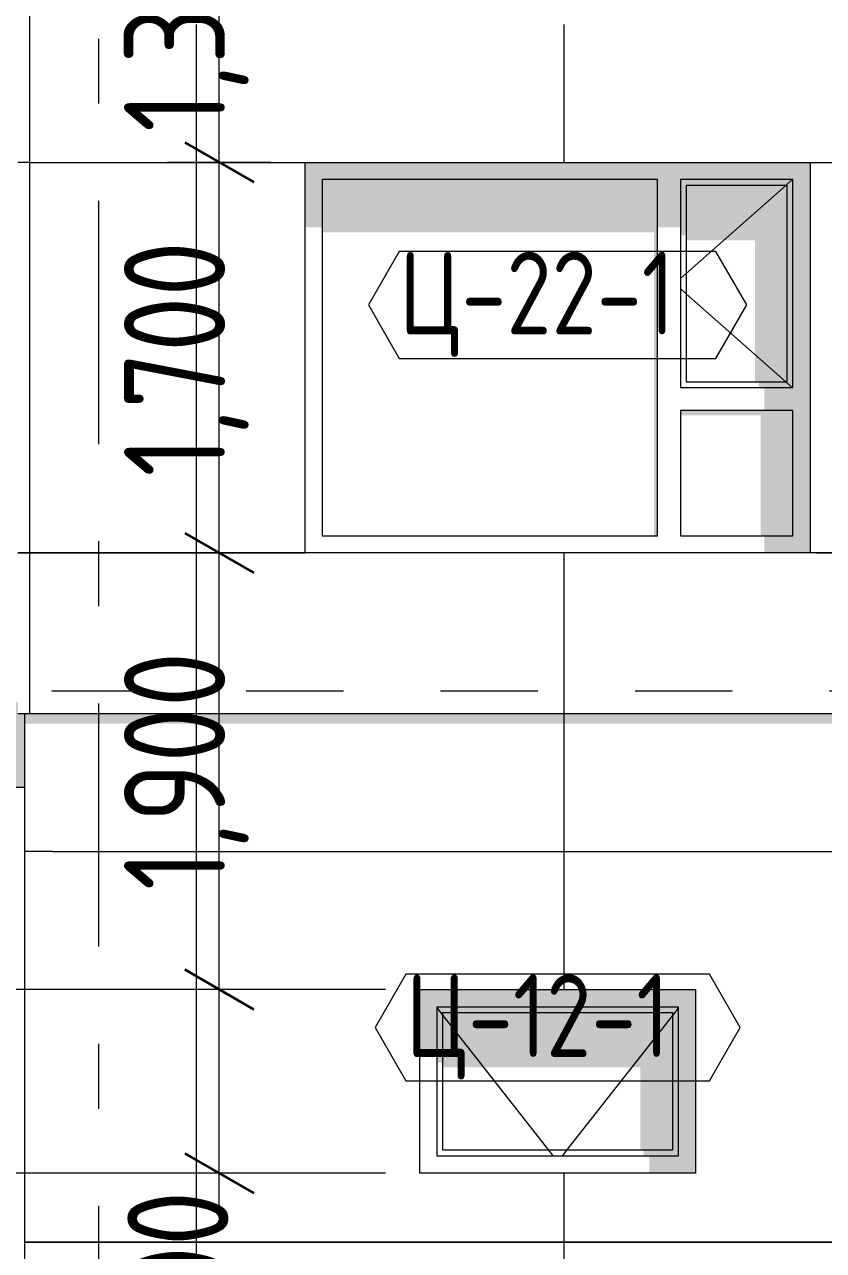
# Model space of a CAD drawing. Header units: millimetres. Extents: x 18162 to 7085488, y 72188 to 247925.
# Drawn here: x 5806187 to 5809667, y 103948 to 109284 of the extents above; entities that cross this region are included whole.
import ezdxf
from ezdxf.enums import TextEntityAlignment as Align

# ---------------------------------------------------------------- set-up
doc = ezdxf.new("R2010")
doc.units = ezdxf.units.MM
doc.header["$MEASUREMENT"] = 0
doc.linetypes.add('Dashed', pattern=[423.333333, 211.666667, -211.666667])
doc.linetypes.add('Double Dashed', pattern=[1093.611073, 529.166651, -211.666656, 141.111112, -211.666656])
for name, color, linetype in [('Archicad Windows', 7, 'Continuous'), ('Structural - Bearing', 7, 'Continuous'), ('Structural - Grid', 7, 'Continuous')]:
    doc.layers.add(name, color=color, linetype=linetype)
doc.styles.add('GENERATED_STYLE_3', font='', dxfattribs={"width": 0.8})
doc.styles.get('GENERATED_STYLE_3').set_extended_font_data('ISOCPEUR MON')
doc.dimstyles.new('GENERATED_STYLE__15', dxfattribs={"dimtxt": 440.00001, "dimasz": 228, "dimexe": 0.18, "dimexo": 150, "dimgap": 0, "dimtad": 1, "dimdec": 0, "dimzin": 0, "dimdsep": 46, "dimtxsty": 'GENERATED_STYLE_3', "dimblk": 'ARROWHEAD_2', "dimblk1": 'ARROWHEAD_2', "dimblk2": 'ARROWHEAD_2', "dimcen": 0.09, "dimclrd": 13, "dimclre": 13, "dimclrt": 13, "dimadec": 0, "dimazin": 0, "dimtfac": 1, "dimtdec": 4, "dimtmove": 0, "dimatfit": 3, "dimfxl": 1, "dimtolj": 1, "dimtzin": 0, "dimarcsym": 0})
doc.dimstyles.new('GENERATED_STYLE__17', dxfattribs={"dimtxt": 440.00001, "dimasz": 228, "dimexe": 0.18, "dimexo": 29278.935859, "dimgap": 0, "dimtad": 1, "dimdec": 0, "dimzin": 0, "dimdsep": 46, "dimtxsty": 'GENERATED_STYLE_3', "dimblk": 'ARROWHEAD_2', "dimblk1": 'ARROWHEAD_2', "dimblk2": 'ARROWHEAD_2', "dimcen": 0.09, "dimclrd": 13, "dimclre": 13, "dimclrt": 13, "dimadec": 0, "dimazin": 0, "dimtfac": 1, "dimtdec": 4, "dimtmove": 0, "dimatfit": 3, "dimfxl": 1, "dimtolj": 1, "dimtzin": 0, "dimarcsym": 0})
doc.dimstyles.new('GENERATED_STYLE__18', dxfattribs={"dimtxt": 440.00001, "dimasz": 228, "dimexe": 0.18, "dimexo": 30998.935827, "dimgap": 0, "dimtad": 1, "dimdec": 0, "dimzin": 0, "dimdsep": 46, "dimtxsty": 'GENERATED_STYLE_3', "dimblk": 'ARROWHEAD_2', "dimblk1": 'ARROWHEAD_2', "dimblk2": 'ARROWHEAD_2', "dimcen": 0.09, "dimclrd": 13, "dimclre": 13, "dimclrt": 13, "dimadec": 0, "dimazin": 0, "dimtfac": 1, "dimtdec": 4, "dimtmove": 0, "dimatfit": 3, "dimfxl": 1, "dimtolj": 1, "dimtzin": 0, "dimarcsym": 0})
doc.dimstyles.new('GENERATED_STYLE__19', dxfattribs={"dimtxt": 440.00001, "dimasz": 228, "dimexe": 0.18, "dimexo": 31028.935828, "dimgap": 0, "dimtad": 1, "dimdec": 0, "dimzin": 0, "dimdsep": 46, "dimtxsty": 'GENERATED_STYLE_3', "dimblk": 'ARROWHEAD_2', "dimblk1": 'ARROWHEAD_2', "dimblk2": 'ARROWHEAD_2', "dimcen": 0.09, "dimclrd": 13, "dimclre": 13, "dimclrt": 13, "dimadec": 0, "dimazin": 0, "dimtfac": 1, "dimtdec": 4, "dimtmove": 0, "dimatfit": 3, "dimfxl": 1, "dimtolj": 1, "dimtzin": 0, "dimarcsym": 0})
doc.dimstyles.new('GENERATED_STYLE__20', dxfattribs={"dimtxt": 440.00001, "dimasz": 228, "dimexe": 0.18, "dimexo": 31229.618294, "dimgap": 0, "dimtad": 1, "dimdec": 0, "dimzin": 0, "dimdsep": 46, "dimtxsty": 'GENERATED_STYLE_3', "dimblk": 'ARROWHEAD_2', "dimblk1": 'ARROWHEAD_2', "dimblk2": 'ARROWHEAD_2', "dimcen": 0.09, "dimclrd": 13, "dimclre": 13, "dimclrt": 13, "dimadec": 0, "dimazin": 0, "dimtfac": 1, "dimtdec": 4, "dimtmove": 0, "dimatfit": 3, "dimfxl": 1, "dimtolj": 1, "dimtzin": 0, "dimarcsym": 0})
doc.dimstyles.new('GENERATED_STYLE__30', dxfattribs={"dimtxt": 440.00001, "dimasz": 228, "dimexe": 0.18, "dimexo": 0.0625, "dimgap": 0, "dimtad": 1, "dimdec": 0, "dimzin": 0, "dimdsep": 46, "dimtxsty": 'GENERATED_STYLE_3', "dimblk": 'ARROWHEAD_2', "dimblk1": 'ARROWHEAD_2', "dimblk2": 'ARROWHEAD_2', "dimcen": 0.09, "dimclrd": 13, "dimclre": 13, "dimclrt": 13, "dimadec": 0, "dimazin": 0, "dimtfac": 1, "dimtdec": 4, "dimtmove": 0, "dimatfit": 3, "dimfxl": 1, "dimtolj": 1, "dimtzin": 0, "dimarcsym": 0})

# ---------------------------------------------------------------- blocks, each defined once
blk = doc.blocks.new('*X2292', base_point=(5785635.3, 106384.1))
at = {"layer": 'Structural - Bearing', "color": 8, "linetype": 'Continuous', "lineweight": 13}
for p, q in [((5806308.8, 105684.1), (5806188.8, 105684.1)), ((5806188.8, 103984.1), (5806308.8, 103984.1)), ((5806308.8, 103984.1), (5806188.8, 103984.1)), ((5806308.8, 102684.1), (5806188.8, 102684.1))]:
    blk.add_line(p, q, dxfattribs=at)
blk = doc.blocks.new('*X2293', base_point=(5785635.3, 106384.1))
at = {"layer": 'Structural - Bearing', "color": 8, "linetype": 'Continuous', "lineweight": 13}
for p, q in [((5806935.3, 106284.1), (5806935.3, 103984.1)), ((5808535.3, 106284.1), (5808535.3, 105084.1)), ((5806308.8, 105684.1), (5806435.3, 105684.1)), ((5806435.3, 105684.1), (5806935.3, 105684.1)), ((5806935.3, 105684.1), (5808035.3, 105684.1)), ((5808035.3, 105684.1), (5808535.3, 105684.1)), ((5808535.3, 105684.1), (5809635.3, 105684.1)), ((5809635.3, 105684.1), (5810135.3, 105684.1)), ((5808535.3, 104284.1), (5808535.3, 103984.1)), ((5806308.8, 103984.1), (5806435.3, 103984.1)), ((5806435.3, 103984.1), (5806308.8, 103984.1)), ((5806935.3, 103984.1), (5806435.3, 103984.1)), ((5806435.3, 103984.1), (5806935.3, 103984.1)), ((5806935.3, 103984.1), (5808035.3, 103984.1)), ((5806935.3, 103984.1), (5806935.3, 103384.1)), ((5808035.3, 103984.1), (5806935.3, 103984.1)), ((5808535.3, 103984.1), (5808035.3, 103984.1)), ((5808035.3, 103984.1), (5808535.3, 103984.1)), ((5808535.3, 103984.1), (5809635.3, 103984.1)), ((5808535.3, 103984.1), (5808535.3, 103384.1)), ((5809635.3, 103984.1), (5808535.3, 103984.1)), ((5810135.3, 103984.1), (5809635.3, 103984.1)), ((5809635.3, 103984.1), (5810135.3, 103984.1))]:
    blk.add_line(p, q, dxfattribs=at)
blk = doc.blocks.new('*X2498', base_point=(5785635.3, 106384.1))
at = {"layer": 'Structural - Bearing', "color": 7, "linetype": 'Continuous', "lineweight": 13}
for p, q in [((5806208.8, 108684.1), (5806158.8, 108684.1)), ((5806158.8, 106984.1), (5806208.8, 106984.1)), ((5806208.8, 106984.1), (5806158.8, 106984.1))]:
    blk.add_line(p, q, dxfattribs=at)
blk = doc.blocks.new('*X2499', base_point=(5785635.3, 106384.1))
at = {"layer": 'Structural - Bearing', "color": 8, "linetype": 'Continuous', "lineweight": 13}
for p, q in [((5806935.3, 109284.1), (5806935.3, 106984.1)), ((5808535.3, 109284.1), (5808535.3, 108684.1)), ((5806208.8, 108684.1), (5806435.3, 108684.1)), ((5806435.3, 108684.1), (5806935.3, 108684.1)), ((5806935.3, 108684.1), (5807408.8, 108684.1)), ((5809608.8, 108684.1), (5809635.3, 108684.1)), ((5809635.3, 108684.1), (5810135.3, 108684.1)), ((5806208.8, 106984.1), (5806435.3, 106984.1)), ((5806435.3, 106984.1), (5806208.8, 106984.1)), ((5806935.3, 106984.1), (5806435.3, 106984.1)), ((5806435.3, 106984.1), (5806935.3, 106984.1)), ((5806935.3, 106984.1), (5807408.8, 106984.1)), ((5806935.3, 106984.1), (5806935.3, 106384.1)), ((5807408.8, 106984.1), (5806935.3, 106984.1)), ((5808535.3, 106984.1), (5808535.3, 106384.1)), ((5809635.3, 106984.1), (5809608.8, 106984.1)), ((5810135.3, 106984.1), (5809635.3, 106984.1)), ((5809635.3, 106984.1), (5810135.3, 106984.1)), ((5806935.3, 106384.1), (5806935.3, 106284.1)), ((5808535.3, 106384.1), (5808535.3, 106284.1))]:
    blk.add_line(p, q, dxfattribs=at)
blk = doc.blocks.new('*D2520', base_point=(5785635.3, 106384.1))
at = {"color": 13, "linetype": 'Continuous', "lineweight": 13}
for p, q in [((5803282.1, 104284.1), (5803282.1, 105084.1)), ((5807758.8, 104284.1), (5803057.1, 104284.1)), ((5803282.1, 102734.1), (5803282.1, 104284.1)), ((5805421, 102734.1), (5803057.1, 102734.1)), ((5803282.1, 102587.4), (5803282.1, 102734.1))]:
    blk.add_line(p, q, dxfattribs=at)
at = {"color": 12, "linetype": 'Continuous', "lineweight": 35}
for p, q in [((5803132.1, 104370.7), (5803432.1, 104197.5)), ((5803132.1, 102820.7), (5803432.1, 102647.5))]:
    blk.add_line(p, q, dxfattribs=at)
at = {"color": 13, "lineweight": 13, "char_height": 440, "attachment_point": 7, "rotation": 90, "style": 'GENERATED_STYLE_3'}
for s, insert in [('\\A1;{\\pql;\\fISOCPEUR MON|b0|i0|c0|p0;\\W0.800000;800}', (5803321.8, 103459.7)), ('\\A1;{\\pql;\\fISOCPEUR MON|b0|i0|c0|p0;\\W0.800000;Хувьсах}', (5803453.6, 100855.8))]:
    blk.add_mtext(s, dxfattribs=dict(at, insert=insert))
blk = doc.blocks.new('ARROWHEAD_2')
at = {"color": 0, "linetype": 'Continuous', "lineweight": 0}
for p, q in [((-0.378, -0.655), (0.378, 0.655)), ((0, 0), (-1, 0))]:
    blk.add_line(p, q, dxfattribs=at)
blk = doc.blocks.new('*D2521', base_point=(5785635.3, 106384.1))
at = {"color": 12, "linetype": 'Continuous', "lineweight": 35}
for p, q in [((5803132.1, 105170.7), (5803432.1, 104997.5)), ((5803132.1, 104370.7), (5803432.1, 104197.5))]:
    blk.add_line(p, q, dxfattribs=at)
at = {"color": 13, "linetype": 'Continuous', "lineweight": 13}
blk.add_line((5803282.1, 104284.1), (5803282.1, 105084.1), dxfattribs=at)
blk = doc.blocks.new('*D2522', base_point=(5785635.3, 106384.1))
at = {"color": 13, "linetype": 'Continuous', "lineweight": 13}
for p, q in [((5803282.1, 105964.1), (5803282.1, 106334.1)), ((5804658.8, 105964.1), (5803057.1, 105964.1)), ((5803282.1, 105084.1), (5803282.1, 105964.1)), ((5807758.8, 105084.1), (5803057.1, 105084.1)), ((5803282.1, 104284.1), (5803282.1, 105084.1))]:
    blk.add_line(p, q, dxfattribs=at)
at = {"color": 12, "linetype": 'Continuous', "lineweight": 35}
for p, q in [((5803132.1, 106050.7), (5803432.1, 105877.5)), ((5803132.1, 105170.7), (5803432.1, 104997.5))]:
    blk.add_line(p, q, dxfattribs=at)
at = {"color": 13, "lineweight": 13, "insert": (5802815.8, 105155.2), "char_height": 440, "attachment_point": 7, "rotation": 90, "style": 'GENERATED_STYLE_3'}
blk.add_mtext('\\A1;{\\pql;\\fISOCPEUR MON|b0|i0|c0|p0;\\W0.800000;880}', dxfattribs=at)
blk = doc.blocks.new('*D2557', base_point=(5785635.3, 106384.1))
at = {"color": 12, "linetype": 'Continuous', "lineweight": 35}
for p, q in [((5806885.7, 105170.7), (5807185.7, 104997.5)), ((5806885.7, 104370.7), (5807185.7, 104197.5))]:
    blk.add_line(p, q, dxfattribs=at)
at = {"color": 13, "linetype": 'Continuous', "lineweight": 13}
for p, q in [((5807035.7, 104284.1), (5807035.7, 105084.1)), ((5807758.8, 104284.1), (5806810.7, 104284.1)), ((5807035.7, 104137.4), (5807035.7, 104284.1))]:
    blk.add_line(p, q, dxfattribs=at)
at = {"color": 13, "lineweight": 13, "insert": (5807075.4, 103459.7), "char_height": 440, "attachment_point": 7, "rotation": 90, "style": 'GENERATED_STYLE_3'}
blk.add_mtext('\\A1;{\\pql;\\fISOCPEUR MON|b0|i0|c0|p0;\\W0.800000;800}', dxfattribs=at)
blk = doc.blocks.new('*D2558', base_point=(5785635.3, 106384.1))
at = {"color": 12, "linetype": 'Continuous', "lineweight": 35}
for p, q in [((5806885.7, 107070.7), (5807185.7, 106897.5)), ((5806885.7, 105170.7), (5807185.7, 104997.5))]:
    blk.add_line(p, q, dxfattribs=at)
at = {"color": 13, "linetype": 'Continuous', "lineweight": 13}
for p, q in [((5807035.7, 105084.1), (5807035.7, 106984.1)), ((5807758.8, 105084.1), (5806810.7, 105084.1)), ((5807035.7, 104284.1), (5807035.7, 105084.1))]:
    blk.add_line(p, q, dxfattribs=at)
at = {"color": 13, "lineweight": 13, "insert": (5807163.3, 105515.9), "char_height": 440, "attachment_point": 7, "rotation": 90, "style": 'GENERATED_STYLE_3'}
blk.add_mtext('\\A1;{\\pql;\\fISOCPEUR MON|b0|i0|c0|p0;\\W0.800000;1,900}', dxfattribs=at)
blk = doc.blocks.new('*D2559', base_point=(5785635.3, 106384.1))
at = {"color": 13, "linetype": 'Continuous', "lineweight": 13}
for p, q in [((5807035.7, 108684.1), (5807035.7, 109984.1)), ((5807260.7, 108684.1), (5806810.7, 108684.1)), ((5807035.7, 106984.1), (5807035.7, 108684.1)), ((5807260.7, 106984.1), (5806810.7, 106984.1)), ((5807035.7, 105084.1), (5807035.7, 106984.1))]:
    blk.add_line(p, q, dxfattribs=at)
at = {"color": 12, "linetype": 'Continuous', "lineweight": 35}
for p, q in [((5806885.7, 108770.7), (5807185.7, 108597.5)), ((5806885.7, 107070.7), (5807185.7, 106897.5))]:
    blk.add_line(p, q, dxfattribs=at)
at = {"color": 13, "lineweight": 13, "insert": (5807163.3, 107315.9), "char_height": 440, "attachment_point": 7, "rotation": 90, "style": 'GENERATED_STYLE_3'}
blk.add_mtext('\\A1;{\\pql;\\fISOCPEUR MON|b0|i0|c0|p0;\\W0.800000;1,700}', dxfattribs=at)
blk = doc.blocks.new('*D2560', base_point=(5785635.3, 106384.1))
at = {"color": 12, "linetype": 'Continuous', "lineweight": 35}
for p, q in [((5806885.7, 110070.7), (5807185.7, 109897.5)), ((5806885.7, 108770.7), (5807185.7, 108597.5))]:
    blk.add_line(p, q, dxfattribs=at)
at = {"color": 13, "linetype": 'Continuous', "lineweight": 13}
blk.add_line((5807035.7, 108684.1), (5807035.7, 109984.1), dxfattribs=at)
at = {"color": 13, "lineweight": 13, "insert": (5807163.3, 108815.9), "char_height": 440, "attachment_point": 7, "rotation": 90, "style": 'GENERATED_STYLE_3'}
blk.add_mtext('\\A1;{\\pql;\\fISOCPEUR MON|b0|i0|c0|p0;\\W0.800000;1,300}', dxfattribs=at)
blk = doc.blocks.new('*D2561', base_point=(5785635.3, 106384.1))
at = {"color": 13, "linetype": 'Continuous', "lineweight": 13}
for p, q in [((5807035.7, 111684.1), (5807035.7, 112984.1)), ((5807260.7, 111684.1), (5806810.7, 111684.1)), ((5807035.7, 109984.1), (5807035.7, 111684.1)), ((5807260.7, 109984.1), (5806810.7, 109984.1)), ((5807035.7, 108684.1), (5807035.7, 109984.1))]:
    blk.add_line(p, q, dxfattribs=at)
at = {"color": 12, "linetype": 'Continuous', "lineweight": 35}
for p, q in [((5806885.7, 111770.7), (5807185.7, 111597.5)), ((5806885.7, 110070.7), (5807185.7, 109897.5))]:
    blk.add_line(p, q, dxfattribs=at)
at = {"color": 13, "lineweight": 13, "insert": (5807163.3, 110315.9), "char_height": 440, "attachment_point": 7, "rotation": 90, "style": 'GENERATED_STYLE_3'}
blk.add_mtext('\\A1;{\\pql;\\fISOCPEUR MON|b0|i0|c0|p0;\\W0.800000;1,700}', dxfattribs=at)
blk = doc.blocks.new('*D2589', base_point=(5785635.3, 106384.1))
at = {"color": 13, "linetype": 'Continuous', "lineweight": 13}
for p, q in [((5838478.4, 104284.1), (5838478.4, 105084.1)), ((5838703.4, 104284.1), (5837187.8, 104284.1)), ((5838478.4, 102734.1), (5838478.4, 104284.1)), ((5838703.4, 102734.1), (5837187.8, 102734.1)), ((5838478.4, 102587.4), (5838478.4, 102734.1))]:
    blk.add_line(p, q, dxfattribs=at)
at = {"color": 12, "linetype": 'Continuous', "lineweight": 35}
for p, q in [((5838328.4, 104370.7), (5838628.4, 104197.5)), ((5838328.4, 102820.7), (5838628.4, 102647.5))]:
    blk.add_line(p, q, dxfattribs=at)
at = {"color": 13, "lineweight": 13, "char_height": 440, "attachment_point": 7, "rotation": 90, "style": 'GENERATED_STYLE_3'}
for s, insert in [('\\A1;{\\pql;\\fISOCPEUR MON|b0|i0|c0|p0;\\W0.800000;800}', (5838518.1, 103459.7)), ('\\A1;{\\pql;\\fISOCPEUR MON|b0|i0|c0|p0;\\W0.800000;Хувьсах}', (5838649.8, 100855.8))]:
    blk.add_mtext(s, dxfattribs=dict(at, insert=insert))
blk = doc.blocks.new('*D2590', base_point=(5785635.3, 106384.1))
at = {"color": 12, "linetype": 'Continuous', "lineweight": 35}
for p, q in [((5838328.4, 105170.7), (5838628.4, 104997.5)), ((5838328.4, 104370.7), (5838628.4, 104197.5))]:
    blk.add_line(p, q, dxfattribs=at)
at = {"color": 13, "linetype": 'Continuous', "lineweight": 13}
blk.add_line((5838478.4, 104284.1), (5838478.4, 105084.1), dxfattribs=at)
blk = doc.blocks.new('*D2591', base_point=(5785635.3, 106384.1))
at = {"color": 13, "linetype": 'Continuous', "lineweight": 13}
for p, q in [((5838478.4, 105964.1), (5838478.4, 106334.1)), ((5838703.4, 105964.1), (5837187.8, 105964.1)), ((5838478.4, 105084.1), (5838478.4, 105964.1)), ((5838703.4, 105084.1), (5837187.8, 105084.1)), ((5838478.4, 104284.1), (5838478.4, 105084.1))]:
    blk.add_line(p, q, dxfattribs=at)
at = {"color": 12, "linetype": 'Continuous', "lineweight": 35}
for p, q in [((5838328.4, 106050.7), (5838628.4, 105877.5)), ((5838328.4, 105170.7), (5838628.4, 104997.5))]:
    blk.add_line(p, q, dxfattribs=at)
at = {"color": 13, "lineweight": 13, "insert": (5838012.1, 105155.2), "char_height": 440, "attachment_point": 7, "rotation": 90, "style": 'GENERATED_STYLE_3'}
blk.add_mtext('\\A1;{\\pql;\\fISOCPEUR MON|b0|i0|c0|p0;\\W0.800000;880}', dxfattribs=at)
blk = doc.blocks.new('*D2592', base_point=(5785635.3, 106384.1))
at = {"color": 12, "linetype": 'Continuous', "lineweight": 35}
for p, q in [((5838328.4, 106420.7), (5838628.4, 106247.5)), ((5838328.4, 106050.7), (5838628.4, 105877.5))]:
    blk.add_line(p, q, dxfattribs=at)
at = {"color": 13, "linetype": 'Continuous', "lineweight": 13}
for p, q in [((5838703.4, 106334.1), (5837187.8, 106334.1)), ((5838478.4, 105964.1), (5838478.4, 106334.1))]:
    blk.add_line(p, q, dxfattribs=at)
blk = doc.blocks.new('*D2593', base_point=(5785635.3, 106384.1))
at = {"color": 12, "linetype": 'Continuous', "lineweight": 35}
for p, q in [((5838328.4, 109220.7), (5838628.4, 109047.5)), ((5838328.4, 106420.7), (5838628.4, 106247.5))]:
    blk.add_line(p, q, dxfattribs=at)
at = {"color": 13, "linetype": 'Continuous', "lineweight": 13}
for p, q in [((5838703.4, 109134.1), (5837187.8, 109134.1)), ((5838478.4, 106334.1), (5838478.4, 109134.1))]:
    blk.add_line(p, q, dxfattribs=at)
at = {"color": 13, "lineweight": 13, "char_height": 440, "attachment_point": 7, "rotation": 90, "style": 'GENERATED_STYLE_3'}
for s, insert in [('\\A1;{\\pql;\\fISOCPEUR MON|b0|i0|c0|p0;\\W0.800000;2,800}', (5838605.9, 107549.6)), ('\\A1;{\\pql;\\fISOCPEUR MON|b0|i0|c0|p0;\\W0.800000;370}', (5838518.1, 106420.8))]:
    blk.add_mtext(s, dxfattribs=dict(at, insert=insert))
blk = doc.blocks.new('*D2594', base_point=(5785635.3, 106384.1))
at = {"color": 12, "linetype": 'Continuous', "lineweight": 35}
for p, q in [((5838328.4, 109420.7), (5838628.4, 109247.5)), ((5838328.4, 109220.7), (5838628.4, 109047.5))]:
    blk.add_line(p, q, dxfattribs=at)
at = {"color": 13, "linetype": 'Continuous', "lineweight": 13}
blk.add_line((5838478.4, 109134.1), (5838478.4, 109334.1), dxfattribs=at)
blk = doc.blocks.new('*D2595', base_point=(5785635.3, 106384.1))
at = {"color": 12, "linetype": 'Continuous', "lineweight": 35}
for p, q in [((5838328.4, 112220.7), (5838628.4, 112047.5)), ((5838328.4, 109420.7), (5838628.4, 109247.5))]:
    blk.add_line(p, q, dxfattribs=at)
at = {"color": 13, "linetype": 'Continuous', "lineweight": 13}
for p, q in [((5838703.4, 112134.1), (5837187.8, 112134.1)), ((5838478.4, 109334.1), (5838478.4, 112134.1)), ((5838703.4, 109334.1), (5837187.8, 109334.1)), ((5838478.4, 109134.1), (5838478.4, 109334.1))]:
    blk.add_line(p, q, dxfattribs=at)
at = {"color": 13, "lineweight": 13, "char_height": 440, "attachment_point": 7, "rotation": 90, "style": 'GENERATED_STYLE_3'}
for s, insert in [('\\A1;{\\pql;\\fISOCPEUR MON|b0|i0|c0|p0;\\W0.800000;2,800}', (5838605.9, 110549.6)), ('\\A1;{\\pql;\\fISOCPEUR MON|b0|i0|c0|p0;\\W0.800000;200}', (5838518.1, 109420.8))]:
    blk.add_mtext(s, dxfattribs=dict(at, insert=insert))
blk = doc.blocks.new('*D2646', base_point=(5785635.3, 106384.1))
at = {"color": 13, "linetype": 'Continuous', "lineweight": 13}
for p, q in [((5801482.5, 156834.1), (5801482.5, 156980.8)), ((5816658.8, 156834.1), (5801257.5, 156834.1)), ((5801482.5, 102734.1), (5801482.5, 156834.1)), ((5806188.8, 102734.1), (5801257.5, 102734.1)), ((5801482.5, 102587.4), (5801482.5, 102734.1))]:
    blk.add_line(p, q, dxfattribs=at)
at = {"color": 12, "linetype": 'Continuous', "lineweight": 35}
for p, q in [((5801632.5, 156747.5), (5801332.5, 156920.7)), ((5801332.5, 102820.7), (5801632.5, 102647.5))]:
    blk.add_line(p, q, dxfattribs=at)
at = {"color": 13, "lineweight": 13, "insert": (5801610.1, 129125.4), "char_height": 440, "attachment_point": 7, "rotation": 90, "style": 'GENERATED_STYLE_3'}
blk.add_mtext('\\A1;{\\pql;\\fISOCPEUR MON|b0|i0|c0|p0;\\W0.800000;54,100}', dxfattribs=at)
blk = doc.blocks.new('Label_123_3', base_point=(5808508.8, 104684.1))
at = {"color": 13, "linetype": 'Continuous', "lineweight": 13, "flags": 128}
blk.add_lwpolyline([(5807713.7, 104918.3), (5807847.8, 104686.1), (5809169.9, 104686.1), (5809304, 104918.3), (5809169.9, 105150.6), (5807847.8, 105150.6)], close=True, dxfattribs=at)
at = {"color": 13, "lineweight": 13, "insert": (5807847.8, 105149.9), "char_height": 360, "attachment_point": 1, "style": 'GENERATED_STYLE_3'}
blk.add_mtext('\\A1;{\\pql;\\pt0,253000;\\fISOCPEUR MON|b0|i0|c0|p0;\\W0.800000;Ц-12-1\\fISOCPEUR MON|b0|i0|c0|p0;\\W0.800000;\\A1{\\H.66x;\\S^  ;}\\fISOCPEUR MON|b0|i0|c0|p0;\\W0.800000;\\fISOCPEUR MON|b0|i0|c0|p0;\\W0.800000;\\A1{\\H.66x;\\S^  ;}\\fISOCPEUR MON|b0|i0|c0|p0;\\W0.800000; \\fISOCPEUR MON|b0|i0|c0|p0;\\W0.800000;\\fISOCPEUR MON|b0|i0|c0|p0;\\W0.800000;\\fISOCPEUR MON|b0|i0|c0|p0;\\W0.800000;\\fISOCPEUR MON|b0|i0|c0|p0;\\W0.800000;\\fISOCPEUR MON|b0|i0|c0|p0;\\W0.800000;\\fISOCPEUR MON|b0|i0|c0|p0;\\W0.800000;\\fISOCPEUR MON|b0|i0|c0|p0;\\W0.800000;\\fISOCPEUR MON|b0|i0|c0|p0;\\W0.800000;\\fISOCPEUR MON|b0|i0|c0|p0;\\W0.800000;\\fISOCPEUR MON|b0|i0|c0|p0;\\W0.800000;\\fISOCPEUR MON|b0|i0|c0|p0;\\W0.800000;\\fISOCPEUR MON|b0|i0|c0|p0;\\W0.800000;\\fISOCPEUR MON|b0|i0|c0|p0;\\W0.800000;\\fISOCPEUR MON|b0|i0|c0|p0;\\W0.800000;\\fISOCPEUR MON|b0|i0|c0|p0;\\W0.800000;\\fISOCPEUR MON|b0|i0|c0|p0;\\W0.800000;\\fISOCPEUR MON|b0|i0|c0|p0;\\W0.800000;\\fISOCPEUR MON|b0|i0|c0|p0;\\W0.800000;\\fISOCPEUR MON|b0|i0|c0|p0;\\W0.800000;\\fISOCPEUR MON|b0|i0|c0|p0;\\W0.800000;\\fISOCPEUR MON|b0|i0|c0|p0;\\W0.800000;\\fISOCPEUR MON|b0|i0|c0|p0;\\W0.800000;\\fISOCPEUR MON|b0|i0|c0|p0;\\W0.800000;\\fISOCPEUR MON|b0|i0|c0|p0;\\W0.800000;\\fISOCPEUR MON|b0|i0|c0|p0;\\W0.800000;\\fISOCPEUR MON|b0|i0|c0|p0;\\W0.800000;\\fISOCPEUR MON|b0|i0|c0|p0;\\W0.800000;\\fISOCPEUR MON|b0|i0|c0|p0;\\W0.800000;\\fISOCPEUR MON|b0|i0|c0|p0;\\W0.800000;\\fISOCPEUR MON|b0|i0|c0|p0;\\W0.800000;\\fISOCPEUR MON|b0|i0|c0|p0;\\W0.800000;\\fISOCPEUR MON|b0|i0|c0|p0;\\W0.800000;\\fISOCPEUR MON|b0|i0|c0|p0;\\W0.800000;\\fISOCPEUR MON|b0|i0|c0|p0;\\W0.800000;\\fISOCPEUR MON|b0|i0|c0|p0;\\W0.800000;\\fISOCPEUR MON|b0|i0|c0|p0;\\W0.800000;\\fISOCPEUR MON|b0|i0|c0|p0;\\W0.800000;\\fISOCPEUR MON|b0|i0|c0|p0;\\W0.800000;\\fISOCPEUR MON|b0|i0|c0|p0;\\W0.800000;\\fISOCPEUR MON|b0|i0|c0|p0;\\W0.800000;\\fISOCPEUR MON|b0|i0|c0|p0;\\W0.800000;\\fISOCPEUR MON|b0|i0|c0|p0;\\W0.800000;\\fISOCPEUR MON|b0|i0|c0|p0;\\W0.800000;}', dxfattribs=at)
blk = doc.blocks.new('Label_206_3', base_point=(5808508.8, 107829.1))
at = {"color": 13, "linetype": 'Continuous', "lineweight": 13, "flags": 128}
blk.add_lwpolyline([(5807684.9, 108063.3), (5807819, 107831.1), (5809198.6, 107831.1), (5809332.7, 108063.3), (5809198.6, 108295.6), (5807819, 108295.6)], close=True, dxfattribs=at)
at = {"color": 13, "lineweight": 13, "insert": (5807819, 108294.9), "char_height": 360, "attachment_point": 1, "style": 'GENERATED_STYLE_3'}
blk.add_mtext('\\A1;{\\pql;\\pt0,253000;\\fISOCPEUR MON|b0|i0|c0|p0;\\W0.800000;Ц-22-1\\fISOCPEUR MON|b0|i0|c0|p0;\\W0.800000;\\A1{\\H.66x;\\S^  ;}\\fISOCPEUR MON|b0|i0|c0|p0;\\W0.800000;\\fISOCPEUR MON|b0|i0|c0|p0;\\W0.800000;\\A1{\\H.66x;\\S^  ;}\\fISOCPEUR MON|b0|i0|c0|p0;\\W0.800000; \\fISOCPEUR MON|b0|i0|c0|p0;\\W0.800000;\\fISOCPEUR MON|b0|i0|c0|p0;\\W0.800000;\\fISOCPEUR MON|b0|i0|c0|p0;\\W0.800000;\\fISOCPEUR MON|b0|i0|c0|p0;\\W0.800000;\\fISOCPEUR MON|b0|i0|c0|p0;\\W0.800000;\\fISOCPEUR MON|b0|i0|c0|p0;\\W0.800000;\\fISOCPEUR MON|b0|i0|c0|p0;\\W0.800000;\\fISOCPEUR MON|b0|i0|c0|p0;\\W0.800000;\\fISOCPEUR MON|b0|i0|c0|p0;\\W0.800000;\\fISOCPEUR MON|b0|i0|c0|p0;\\W0.800000;\\fISOCPEUR MON|b0|i0|c0|p0;\\W0.800000;\\fISOCPEUR MON|b0|i0|c0|p0;\\W0.800000;\\fISOCPEUR MON|b0|i0|c0|p0;\\W0.800000;\\fISOCPEUR MON|b0|i0|c0|p0;\\W0.800000;\\fISOCPEUR MON|b0|i0|c0|p0;\\W0.800000;\\fISOCPEUR MON|b0|i0|c0|p0;\\W0.800000;\\fISOCPEUR MON|b0|i0|c0|p0;\\W0.800000;\\fISOCPEUR MON|b0|i0|c0|p0;\\W0.800000;\\fISOCPEUR MON|b0|i0|c0|p0;\\W0.800000;\\fISOCPEUR MON|b0|i0|c0|p0;\\W0.800000;\\fISOCPEUR MON|b0|i0|c0|p0;\\W0.800000;\\fISOCPEUR MON|b0|i0|c0|p0;\\W0.800000;\\fISOCPEUR MON|b0|i0|c0|p0;\\W0.800000;\\fISOCPEUR MON|b0|i0|c0|p0;\\W0.800000;\\fISOCPEUR MON|b0|i0|c0|p0;\\W0.800000;\\fISOCPEUR MON|b0|i0|c0|p0;\\W0.800000;\\fISOCPEUR MON|b0|i0|c0|p0;\\W0.800000;\\fISOCPEUR MON|b0|i0|c0|p0;\\W0.800000;\\fISOCPEUR MON|b0|i0|c0|p0;\\W0.800000;\\fISOCPEUR MON|b0|i0|c0|p0;\\W0.800000;\\fISOCPEUR MON|b0|i0|c0|p0;\\W0.800000;\\fISOCPEUR MON|b0|i0|c0|p0;\\W0.800000;\\fISOCPEUR MON|b0|i0|c0|p0;\\W0.800000;\\fISOCPEUR MON|b0|i0|c0|p0;\\W0.800000;\\fISOCPEUR MON|b0|i0|c0|p0;\\W0.800000;\\fISOCPEUR MON|b0|i0|c0|p0;\\W0.800000;\\fISOCPEUR MON|b0|i0|c0|p0;\\W0.800000;\\fISOCPEUR MON|b0|i0|c0|p0;\\W0.800000;\\fISOCPEUR MON|b0|i0|c0|p0;\\W0.800000;\\fISOCPEUR MON|b0|i0|c0|p0;\\W0.800000;\\fISOCPEUR MON|b0|i0|c0|p0;\\W0.800000;\\fISOCPEUR MON|b0|i0|c0|p0;\\W0.800000;\\fISOCPEUR MON|b0|i0|c0|p0;\\W0.800000;}', dxfattribs=at)
blk = doc.blocks.new('Standard grid marker[374]_3', base_point=(5806508.8, 166384.1))
at = {"layer": 'Structural - Grid', "color": 13, "linetype": 'Double Dashed', "lineweight": 13, "ltscale": 2}
blk.add_line((5806508.8, 165384.1), (5806508.8, 100884.1), dxfattribs=at)
at = {"layer": 'Structural - Grid', "color": 13, "lineweight": 13, "style": 'GENERATED_STYLE_3'}
blk.add_attdef('AC_MarkerText_1', text='', height=500, rotation=360, dxfattribs=at).set_placement((5806508.8, 99534.1), align=Align.TOP_CENTER)

msp = doc.modelspace()

# ---------------------------------------------------------------- hatches: boundary and pattern name
at = {"layer": 'Archicad Windows', "linetype": 'Continuous', "lineweight": 0}
for points in [[(5809608.8, 108684.1), (5807408.8, 108684.1), (5807408.8, 108609.1), (5807483.8, 108609.1), (5808943.8, 108609.1), (5809043.8, 108609.1), (5809533.8, 108609.1), (5809608.8, 108609.1)], [(5807483.8, 108609.1), (5807408.8, 108609.1), (5807408.8, 108401.2), (5807483.8, 108401.2)], [(5807483.8, 108380), (5808928.8, 108380), (5808928.8, 107059.1), (5808943.8, 107059.1), (5808943.8, 108609.1), (5807483.8, 108609.1)], [(5809043.8, 108609.1), (5808943.8, 108609.1), (5808943.8, 108401.2), (5809043.8, 108401.2)], [(5809043.8, 108609.1), (5809043.8, 108584.1), (5809068.8, 108584.1), (5809508.8, 108584.1), (5809533.8, 108584.1), (5809533.8, 108609.1)], [(5809533.8, 107704.1), (5809533.8, 107604.1), (5809533.8, 107059.1), (5809608.8, 107059.1), (5809608.8, 108609.1), (5809533.8, 108609.1)], [(5809068.8, 108584.1), (5809043.8, 108584.1), (5809043.8, 108365.9), (5809068.8, 108365.9)], [(5809508.8, 108584.1), (5809068.8, 108584.1), (5809068.8, 108344.7), (5809368.8, 108344.7), (5809368.8, 107729.1), (5809508.8, 107729.1)], [(5809508.8, 107729.1), (5809533.8, 107729.1), (5809533.8, 108584.1), (5809508.8, 108584.1)], [(5809533.8, 107729.1), (5809383.8, 107729.1), (5809383.8, 107704.1), (5809533.8, 107704.1)], [(5809408.8, 107704.1), (5809408.8, 107604.1), (5809533.8, 107604.1), (5809533.8, 107704.1)], [(5809533.8, 107604.1), (5809043.8, 107604.1), (5809043.8, 107582.8), (5809393.8, 107582.8), (5809393.8, 107059.1), (5809533.8, 107059.1)], [(5809408.8, 107059.1), (5809408.8, 106984.1), (5809608.8, 106984.1), (5809608.8, 107059.1)], [(5807908.8, 105009.1), (5807983.8, 105009.1), (5809033.8, 105009.1), (5809108.8, 105009.1), (5809108.8, 105084.1), (5807908.8, 105084.1)], [(5807983.8, 105009.1), (5807908.8, 105009.1), (5807908.8, 104801.2), (5807983.8, 104801.2)], [(5807983.8, 104984.1), (5808008.8, 104984.1), (5809008.8, 104984.1), (5809033.8, 104984.1), (5809033.8, 105009.1), (5807983.8, 105009.1)], [(5807983.8, 104984.1), (5807983.8, 104765.9), (5808008.8, 104765.9), (5808008.8, 104984.1)], [(5808008.8, 104744.7), (5808868.8, 104744.7), (5808868.8, 104384.1), (5809008.8, 104384.1), (5809008.8, 104984.1), (5808008.8, 104984.1)], [(5809008.8, 104384.1), (5809033.8, 104384.1), (5809033.8, 104984.1), (5809008.8, 104984.1)], [(5809108.8, 104359.1), (5809108.8, 105009.1), (5809033.8, 105009.1), (5809033.8, 104359.1)], [(5809033.8, 104384.1), (5808883.8, 104384.1), (5808883.8, 104359.1), (5809033.8, 104359.1)], [(5809108.8, 104359.1), (5808908.8, 104359.1), (5808908.8, 104284.1), (5809108.8, 104284.1)]]:
    msp.add_hatch(color=49, dxfattribs=at).paths.add_polyline_path(points)
at = {"layer": 'Structural - Bearing', "linetype": 'Continuous', "lineweight": 0}
for points in [[(5804808.8, 105964.1), (5806188.8, 105964.1), (5806188.8, 106284.1), (5806158.8, 106284.1), (5806158.8, 106334.1), (5804808.8, 106334.1)], [(5806188.8, 106284.1), (5806188.8, 106241.6), (5806308.8, 106241.6), (5806308.8, 106284.1)]]:
    msp.add_hatch(color=49, dxfattribs=at).paths.add_polyline_path(points)
h = msp.add_hatch(color=49, dxfattribs=at)
h.paths.add_polyline_path([(5813408.8, 106284.1), (5806308.8, 106284.1), (5806308.8, 106241.6), (5812146.4, 106241.6), (5812146.4, 105084.1), (5812208.8, 105084.1), (5812208.8, 104284.1), (5812028.8, 104284.1), (5812028.8, 104012.4), (5815431.8, 104012.4), (5815003.8, 103407.1), (5815003.8, 103397.1), (5814995.9, 103385.9), (5814988.8, 103385.9), (5814978.8, 103371.8), (5814978.8, 103361.8), (5814970.9, 103350.6), (5814963.8, 103350.6), (5814953.8, 103336.4), (5814953.8, 103326.4), (5814938.8, 103305.2), (5814938.8, 103290.2), (5814953.8, 103290.2), (5814953.8, 103186.4), (5814703.8, 102832.9), (5814703.8, 102822.9), (5814695.9, 102811.7), (5814688.8, 102811.7), (5814678.8, 102797.5), (5814678.8, 102787.5), (5814670.9, 102776.3), (5814663.8, 102776.3), (5814653.8, 102762.2), (5814653.8, 102752.2), (5814638.8, 102731), (5814638.8, 102716), (5814653.8, 102716), (5814653.8, 102612.2), (5814663.9, 102612.2), (5814663.9, 102601.5), (5817345.1, 102601.5), (5817338.8, 102591), (5817338.8, 102384.8), (5818538.8, 102384.8), (5819667.4, 104263), (5819738.8, 104263), (5820185.8, 104895.1), (5820238.8, 104895.1), (5820933.8, 105877.9), (5819808.8, 105877.9), (5819808.8, 106059.1), (5817108.8, 106059.1), (5817108.8, 105964.1), (5813408.8, 105964.1)])
h.paths.add_polyline_path([(5814708.8, 104284.1), (5814708.8, 105084.1), (5815908.8, 105084.1), (5815908.8, 104284.1)], flags=0)

# ---------------------------------------------------------------- linework, layer by layer
at = {"color": 8, "linetype": 'Dashed', "lineweight": 13, "ltscale": 2}
msp.add_line((5800379.4, 106384.1), (5841359.8, 106384.1), dxfattribs=at)
at = {"layer": 'Archicad Windows', "color": 7, "linetype": 'Continuous', "lineweight": 13}
for p, q in [((5807408.8, 106984.1), (5807408.8, 108684.1)), ((5807408.8, 108684.1), (5809608.8, 108684.1)), ((5809608.8, 108684.1), (5809608.8, 106984.1)), ((5809608.8, 106984.1), (5807408.8, 106984.1)), ((5807908.8, 104284.1), (5807908.8, 105084.1)), ((5807908.8, 105084.1), (5809108.8, 105084.1)), ((5809108.8, 105084.1), (5809108.8, 104284.1)), ((5809108.8, 104284.1), (5807908.8, 104284.1))]:
    msp.add_line(p, q, dxfattribs=at)
at = {"layer": 'Archicad Windows', "color": 7, "linetype": 'Continuous', "lineweight": 9}
for p, q in [((5807483.8, 108609.1), (5807483.8, 107059.1)), ((5808943.8, 108609.1), (5807483.8, 108609.1)), ((5808943.8, 107059.1), (5808943.8, 108609.1)), ((5809043.8, 108609.1), (5809043.8, 107704.1)), ((5809533.8, 108609.1), (5809043.8, 108609.1)), ((5809530.6, 108609.1), (5809502.3, 108584.1)), ((5809533.8, 107704.1), (5809533.8, 108609.1)), ((5809068.8, 108584.1), (5809068.8, 107729.1)), ((5809508.8, 108584.1), (5809068.8, 108584.1)), ((5809502.3, 108584.1), (5809068.8, 108200.8)), ((5809508.8, 107729.1), (5809508.8, 108584.1)), ((5809068.8, 108200.8), (5809043.8, 108178.7)), ((5809068.8, 108112.4), (5809043.8, 108134.5)), ((5809502.3, 107729.1), (5809068.8, 108112.4)), ((5809043.8, 107704.1), (5809533.8, 107704.1)), ((5809068.8, 107729.1), (5809508.8, 107729.1)), ((5809530.6, 107704.1), (5809502.3, 107729.1)), ((5809043.8, 107604.1), (5809043.8, 107059.1)), ((5809533.8, 107604.1), (5809043.8, 107604.1)), ((5809533.8, 107059.1), (5809533.8, 107604.1)), ((5807483.8, 107059.1), (5808943.8, 107059.1)), ((5809043.8, 107059.1), (5809533.8, 107059.1)), ((5807983.8, 104359.1), (5807983.8, 105009.1)), ((5807983.8, 105009.1), (5809033.8, 105009.1)), ((5807983.8, 105002.2), (5808008.8, 104970.4)), ((5808008.8, 104384.1), (5808008.8, 104984.1)), ((5808008.8, 104984.1), (5809008.8, 104984.1)), ((5808008.8, 104970.4), (5808469.5, 104384.1)), ((5809008.8, 104970.4), (5808548.1, 104384.1)), ((5809033.8, 105002.2), (5809008.8, 104970.4)), ((5809008.8, 104984.1), (5809008.8, 104384.1)), ((5809033.8, 105009.1), (5809033.8, 104359.1)), ((5809008.8, 104384.1), (5808008.8, 104384.1)), ((5808469.5, 104384.1), (5808489.2, 104359.1)), ((5808548.1, 104384.1), (5808528.5, 104359.1)), ((5809033.8, 104359.1), (5807983.8, 104359.1))]:
    msp.add_line(p, q, dxfattribs=at)
at = {"layer": 'Structural - Bearing', "color": 7, "linetype": 'Continuous', "lineweight": 13}
for p, q in [((5806208.8, 112134.1), (5806208.8, 109284.1)), ((5806208.8, 109284.1), (5806208.8, 106284.1)), ((5806208.8, 106284.1), (5806158.8, 106284.1)), ((5806188.8, 101634.1), (5806188.8, 106284.1)), ((5813408.8, 106284.1), (5806208.8, 106284.1)), ((5804808.8, 105964.1), (5806188.8, 105964.1))]:
    msp.add_line(p, q, dxfattribs=at)

# ---------------------------------------------------------------- block references
at = {"color": 12, "linetype": 'Continuous', "lineweight": 13}
for name, p in [('Label_206_3', (5808508.8, 107829.1)), ('Label_123_3', (5808508.8, 104684.1))]:
    msp.add_blockref(name, p, dxfattribs=at)
at = {"layer": 'Structural - Bearing', "lineweight": 0}
for name in ['*X2499', '*X2498', '*X2293', '*X2292']:
    msp.add_blockref(name, (5785635.3, 106384.1), dxfattribs=at)
at = {"layer": 'Structural - Grid', "color": 13, "linetype": 'Continuous', "lineweight": 13}
msp.add_blockref('Standard grid marker[374]_3', (5806508.8, 166384.1), dxfattribs=at)

# ---------------------------------------------------------------- dimensions: what is measured, and where the dimension line sits
at = {"color": 13, "linetype": 'Continuous', "lineweight": 13}
for base, p1, p2, dimstyle, picture, middle in [((5801482.5, 156834.1), (5806188.8, 102734.1), (5816658.8, 156834.1), 'GENERATED_STYLE__30', '*D2646', (5801174.5, 130029.9)), ((5807035.7, 111684.1), (5807408.8, 109984.1), (5807408.8, 111684.1), 'GENERATED_STYLE__15', '*D2561', (5806727.7, 111053)), ((5838478.4, 112134.1), (5805483.8, 109334.1), (5805383.5, 112134.1), 'GENERATED_STYLE__20', '*D2595', (5838170.4, 111286.7)), ((5807035.7, 109984.1), (5807408.8, 108684.1), (5807408.8, 109984.1), 'GENERATED_STYLE__15', '*D2560', (5806727.7, 109553)), ((5807035.7, 108684.1), (5807408.8, 106984.1), (5807408.8, 108684.1), 'GENERATED_STYLE__15', '*D2559', (5806727.7, 108053)), ((5838478.4, 109334.1), (5805483.8, 109134.1), (5805483.8, 109334.1), 'GENERATED_STYLE__19', '*D2594', (5838170.4, 109923)), ((5838478.4, 109134.1), (5805483.8, 106334.1), (5805483.8, 109134.1), 'GENERATED_STYLE__19', '*D2593', (5838170.4, 108286.7)), ((5807035.7, 106984.1), (5807908.8, 105084.1), (5807408.8, 106984.1), 'GENERATED_STYLE__15', '*D2558', (5806727.7, 106253)), ((5838478.4, 106334.1), (5805498.8, 105964.1), (5805483.8, 106334.1), 'GENERATED_STYLE__19', '*D2592', (5838170.4, 106923)), ((5803282.1, 105964.1), (5807908.8, 105084.1), (5805498.8, 105964.1), 'GENERATED_STYLE__15', '*D2522', (5802468.1, 105657.5)), ((5838478.4, 105964.1), (5807908.8, 105084.1), (5805498.8, 105964.1), 'GENERATED_STYLE__18', '*D2591', (5837664.4, 105657.5)), ((5803282.1, 105084.1), (5807908.8, 104284.1), (5807908.8, 105084.1), 'GENERATED_STYLE__15', '*D2521', (5802974.1, 103961.9)), ((5807035.7, 105084.1), (5807908.8, 104284.1), (5807908.8, 105084.1), 'GENERATED_STYLE__15', '*D2557', (5806727.7, 103961.9)), ((5838478.4, 105084.1), (5807908.8, 104284.1), (5807908.8, 105084.1), 'GENERATED_STYLE__17', '*D2590', (5838170.4, 103961.9))]:
    dim = msp.add_linear_dim(base=base, p1=p1, p2=p2, angle=90, dimstyle=dimstyle, dxfattribs=at)
    dim.commit()
    dim.dimension.update_dxf_attribs({"geometry": picture, "text_midpoint": middle, "dimtype": 160, "text_rotation": 90})
for base, dimstyle, picture, middle in [((5803282.1, 104284.1), 'GENERATED_STYLE__15', '*D2520', (5802974.1, 101954.4)), ((5838478.4, 104284.1), 'GENERATED_STYLE__17', '*D2589', (5838170.4, 101954.4))]:
    dim = msp.add_linear_dim(base=base, p1=(5805571, 102734.1), p2=(5807908.8, 104284.1), angle=90, text='Хувьсах', dimstyle=dimstyle, dxfattribs=at)
    dim.commit()
    dim.dimension.update_dxf_attribs({"geometry": picture, "text_midpoint": middle, "dimtype": 160, "text_rotation": 90})

doc.saveas('drawing.dxf')
